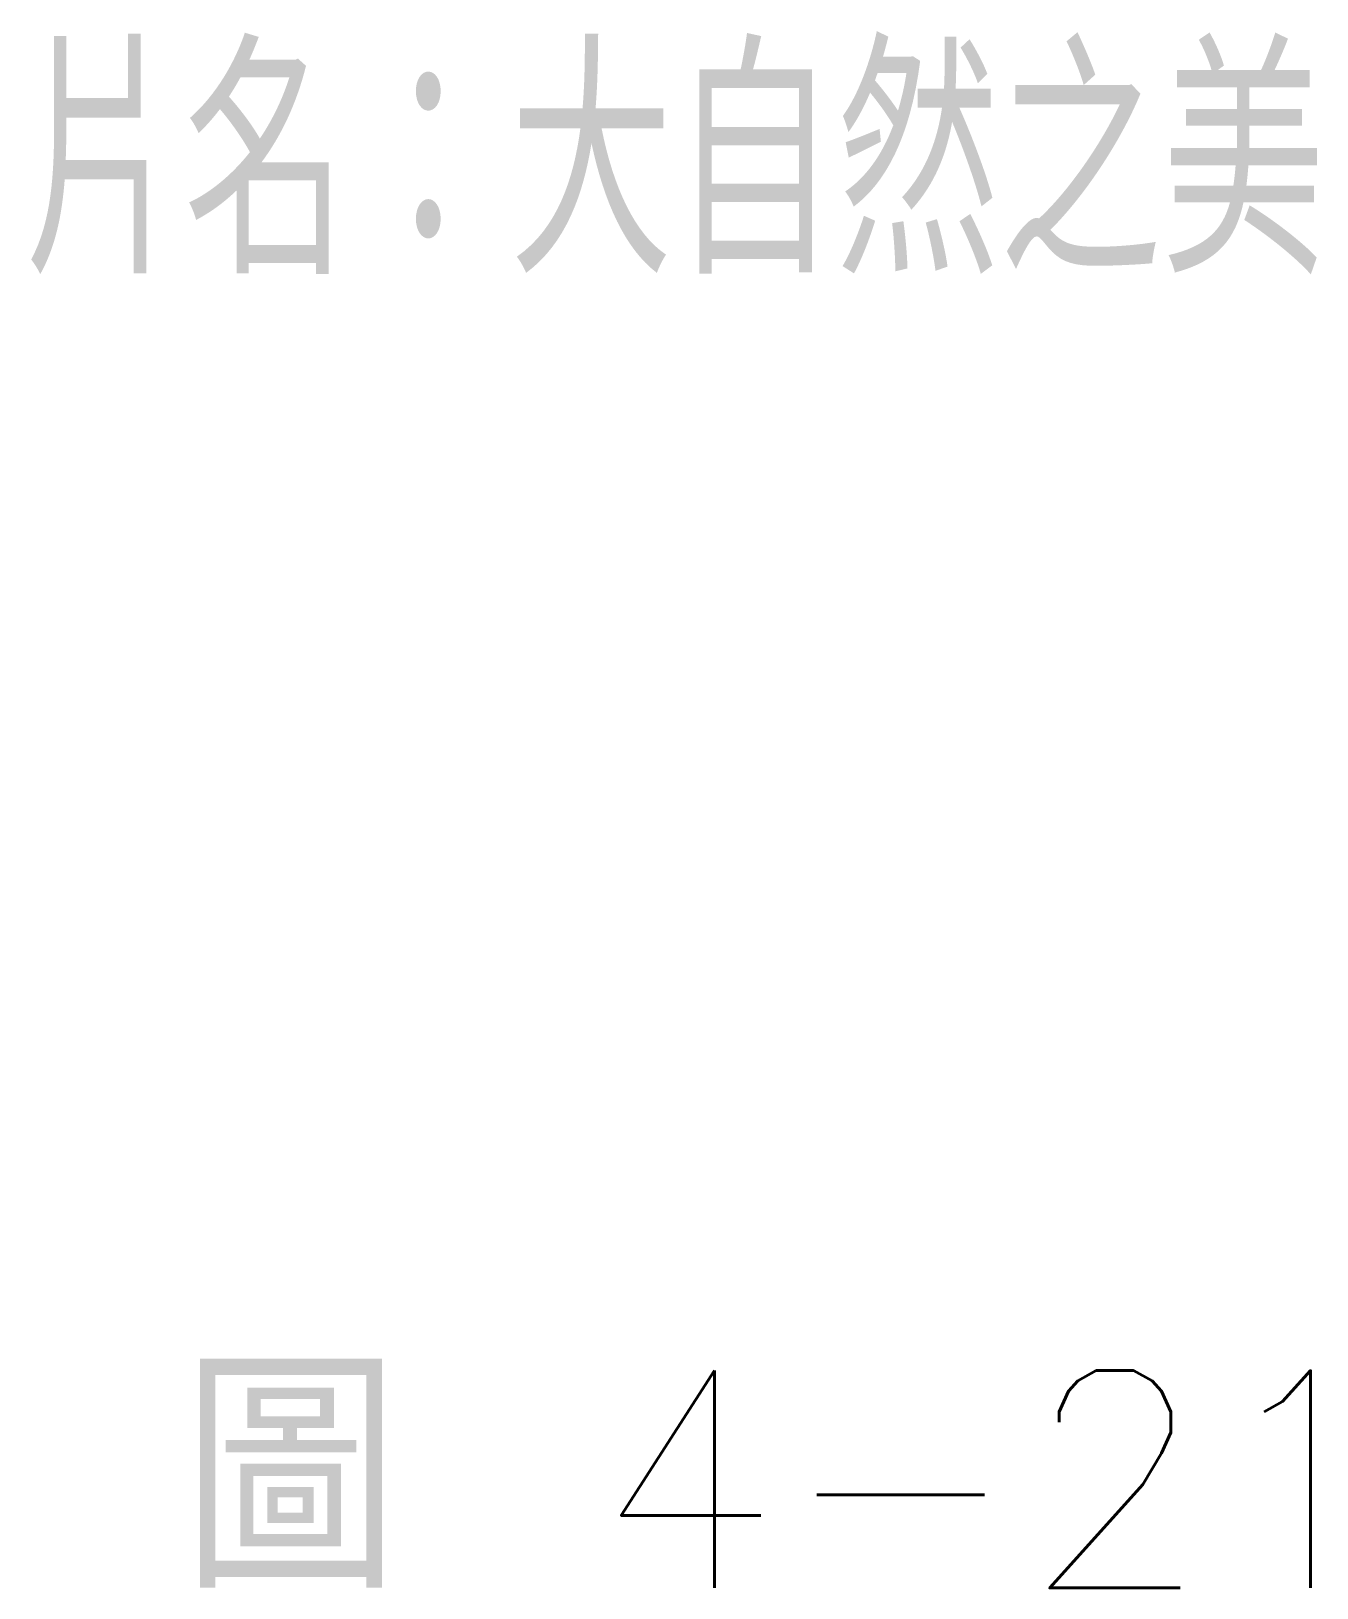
# Model space of a CAD drawing. Extents: x 30.6 to 48.3, y -33.4 to -11.9.
import ezdxf

# ---------------------------------------------------------------- set-up
doc = ezdxf.new("R2010")
doc.units = 0
doc.layers.add('文字', color=6, linetype='CONTINUOUS')
doc.layers.add('輪廓線', color=7, linetype='CONTINUOUS')
doc.styles.add('CNS', font='txt.shx', dxfattribs={"width": 0.75, "height": 3, "bigfont": 'chineset.shx'})

msp = doc.modelspace()

# ---------------------------------------------------------------- texts
at = {"layer": '文字', "style": 'CNS', "width": 0.75}
msp.add_text('片名：大自然之美', height=3, dxfattribs=at).set_placement((30.451, -15.256))
at = {"layer": '輪廓線', "style": 'CNS'}
msp.add_text('圖 4-21', height=3, dxfattribs=at).set_placement((32.678, -33.403))

doc.saveas('drawing.dxf')
